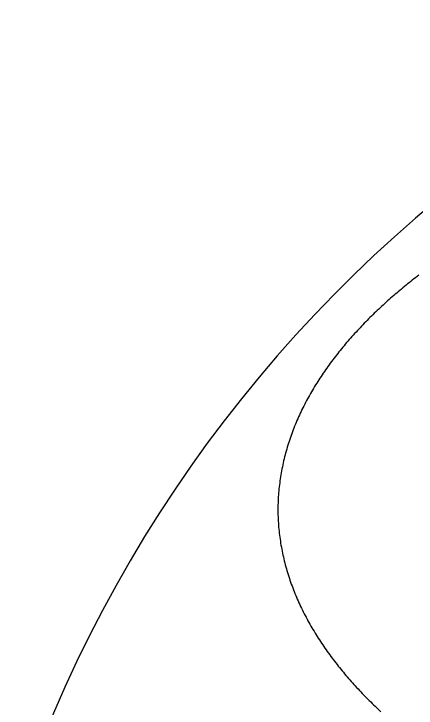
# Model space of a CAD drawing. Extents: x 956 to 1028, y 499 to 635.
# Drawn here: x 997.083 to 998.471, y 513.429 to 515.822 of the extents above; entities that cross this region are included whole.
import ezdxf

# ---------------------------------------------------------------- set-up
doc = ezdxf.new("R2010")
doc.units = 0
doc.header["$MEASUREMENT"] = 0
doc.layers.add('1', color=4, linetype='Continuous')
doc.layers.add('DIM', color=3, linetype='Continuous')

# ---------------------------------------------------------------- blocks, each defined once
blk = doc.blocks.new('1486201(2016_HS CONTROLS')
at = {"layer": '1', "linetype": 'Continuous'}
blk.add_lwpolyline([(-14.7666, 0.8084, 0.003369), (-14.7886, 0.7913, 0.003496), (-14.8103, 0.7739, 0.00361), (-14.8317, 0.7562, 0.003739), (-14.8529, 0.7381, 0.003853), (-14.8738, 0.7197, 0.003979), (-14.8944, 0.701, 0.004106), (-14.9147, 0.682, 0.004268), (-14.9347, 0.6625, 0.004417), (-14.9543, 0.6428, 0.004591), (-14.9735, 0.6226, 0.004748), (-14.9923, 0.6021, 0.004926), (-15.0108, 0.5813, 0.005086), (-15.0287, 0.56, 0.005269), (-15.0462, 0.5384, 0.00543), (-15.0633, 0.5163, 0.00561), (-15.0798, 0.4939, 0.005797), (-15.0958, 0.4711, 0.006048), (-15.1112, 0.4479, 0.006281), (-15.126, 0.4244, 0.006556), (-15.1401, 0.4004, 0.006806), (-15.1536, 0.3761, 0.007093), (-15.1664, 0.3514, 0.007351), (-15.1784, 0.3263, 0.007643), (-15.1896, 0.3009, 0.007907), (-15.2, 0.2751, 0.008208), (-15.2096, 0.2489, 0.008384), (-15.2183, 0.2224, 0.008502), (-15.226, 0.1956, 0.008613), (-15.2328, 0.1686, 0.008752), (-15.2386, 0.1413, 0.008893), (-15.2435, 0.1139, 0.00907), (-15.2473, 0.0863, 0.009241), (-15.2501, 0.0586, 0.009447), (-15.2518, 0.0308, 0.009644), (-15.2525, 0.0029, 0.009878), (-15.252, -0.0249, 0.009891), (-15.2505, -0.0527, 0.009686), (-15.2478, -0.0804, 0.009507), (-15.2441, -0.108, 0.009311), (-15.2394, -0.1355, 0.009152), (-15.2337, -0.1628, 0.008992), (-15.227, -0.1899, 0.008872), (-15.2194, -0.2166, 0.008765), (-15.2108, -0.2431, 0.008612), (-15.2014, -0.2693, 0.008357), (-15.1911, -0.2951, 0.008116), (-15.1799, -0.3206, 0.007825), (-15.168, -0.3458, 0.007576), (-15.1553, -0.3706, 0.007307), (-15.1419, -0.395, 0.007073), (-15.1279, -0.419, 0.006817), (-15.1132, -0.4426, 0.006602), (-15.0979, -0.4659, 0.006366), (-15.082, -0.4887, 0.00616), (-15.0655, -0.5112, 0.005928), (-15.0485, -0.5332, 0.005724), (-15.0311, -0.5549, 0.0055), (-15.0131, -0.5762, 0.0053), (-14.9948, -0.5971, 0.005076), (-14.976, -0.6177, 0.004897), (-14.9568, -0.6379, 0.004714), (-14.9372, -0.6577, 0.004567), (-14.9173, -0.6772, 0.004418), (-14.8971, -0.6963, 0.004283)], format="xyb", dxfattribs=at)
blk = doc.blocks.new('2018 HOT SPOT SX')
at = {"layer": '1', "linetype": 'Continuous'}
blk.add_arc((45.6196, -0.6551), 6.9194, 30.72105, 149.27895, dxfattribs=at)
at = {"layer": '1', "color": 3, "linetype": 'Continuous'}
blk.add_arc((45.618, -0.6491), 4.6694, 13.2862, 166.7138, dxfattribs=at)
at = {"layer": 'DIM'}
blk.add_blockref('1486201(2016_HS CONTROLS', (57.3501, 1.8854), dxfattribs=at)

msp = doc.modelspace()

# ---------------------------------------------------------------- block references
at = {"layer": '1'}
msp.add_blockref('2018 HOT SPOT SX', (955.8964, 512.2273), dxfattribs=at)

doc.saveas('drawing.dxf')
